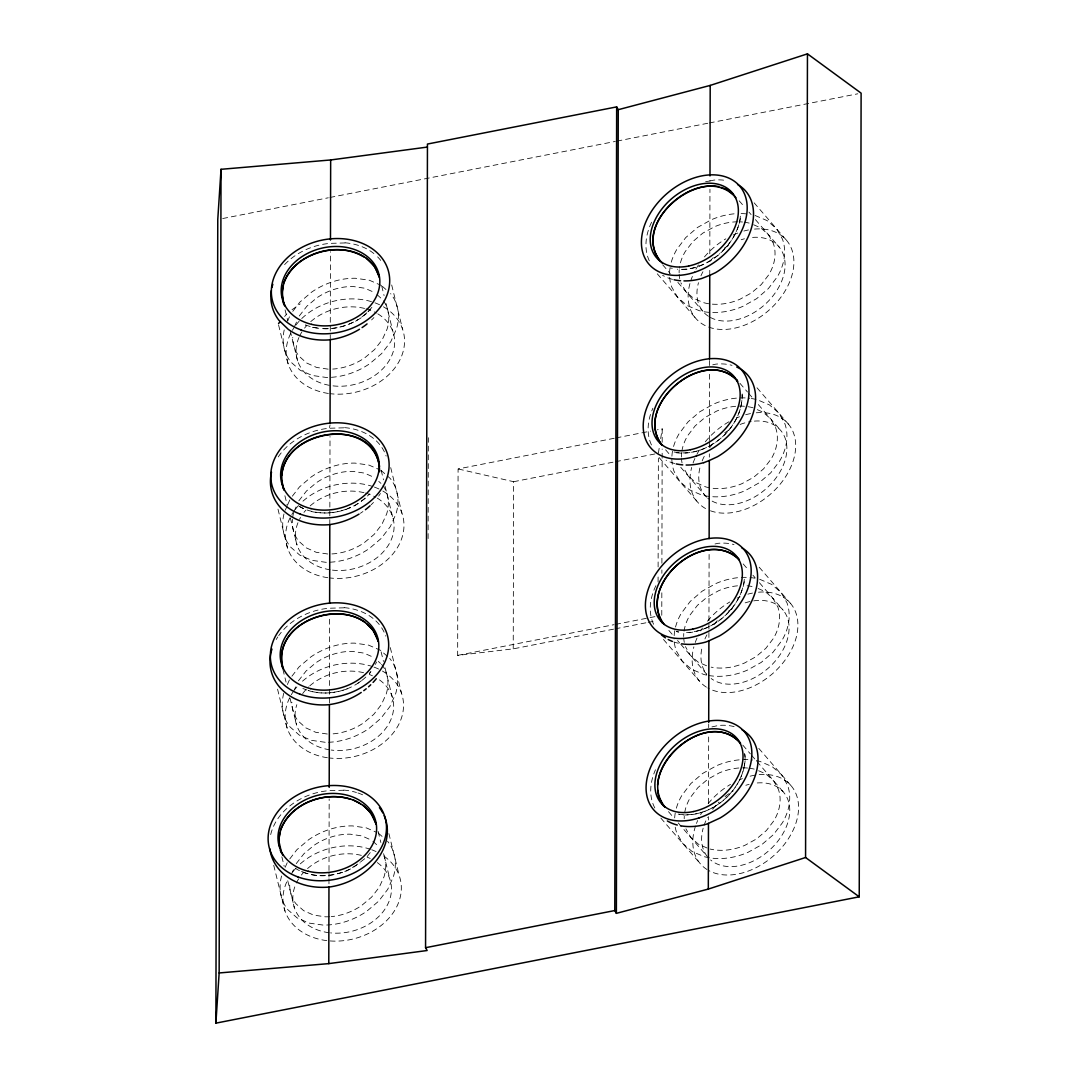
<?xml version="1.0" encoding="UTF-8"?>
<svg xmlns="http://www.w3.org/2000/svg" width="1077" height="1077" viewBox="0 0 1077 1077"><rect width="100%" height="100%" fill="white"/><g stroke="black" fill="none" stroke-linecap="round" stroke-linejoin="round"><path stroke-width="0.75" stroke-dasharray="5 3.75" d="M328.97 883.759L328.983 878.778M328.983 877.109L328.997 872.128M328.997 870.458L329.172 798.999M329.387 702.985L329.589 616.569M329.804 524.634L330.02 436.548M278.243 456.917A59.854 47.711 -13.9 0 1 329.427 428.229L330.047 424.89M330.249 339.793L330.451 251.681M428.107 538.594L428.35 437.72M613.58 629.156L513.231 648.866L457.658 655.381L458.088 468.939L614.469 438.231M513.231 648.866L513.621 481.702L458.088 468.939M658.074 581.997L658.101 575.306M658.114 566.946L658.37 458.29M661.776 615.304L661.83 591.785M661.87 573.314L661.884 569.948M661.897 563.231L662.167 449.015M662.18 442.284L662.207 428.848L657.266 429.817M708.478 820.014L708.491 816.649M708.518 803.213L708.679 734.339M708.693 727.621L708.706 724.283M708.908 637.476L708.922 630.772M708.922 629.089L708.935 622.385M708.949 620.715L709.11 551.989M709.326 457.16L709.339 453.834M709.353 447.17L709.366 442.162M709.366 440.506L709.528 372.198M709.541 365.534L709.555 360.526M709.756 275.335L709.77 268.712M709.81 253.809L709.958 189.256M705.637 181.676L709.972 180.976L709.985 177.624M740.33 216.167C739.28 231.138 730.233 244.291 719.328 254.078M744.315 579.291C741.38 606.943 716.07 629.278 689.065 632.711M744.234 767.039C737.691 795.216 708.478 818.237 679.129 814.616M744.422 765.707L745.365 759.177L744.49 753.375M658.384 453.282L659.663 445.138M660.672 438.622L662.207 428.848M740.343 218.604C734.931 247.145 706.714 271.431 677.271 269.21M744.328 581.728C739.199 608.747 714.118 631.243 686.547 632.589M287.586 321.067L289.484 316.8M285.257 510.175L287.155 505.907M287.788 504.494L290.332 498.799M287.371 684.514L289.901 678.82M285.176 867.295L287.707 861.6M294.425 326.627L297.198 320.542M293.994 511.467L296.767 505.382M293.577 691.488L296.337 685.403M291.382 874.268L294.156 868.183M375.361 664.415L376.6 661.938M369.371 673.879L370.905 671.631L368.926 673.825M367.163 856.552L370.555 852.203M292.782 311.334L299.877 302.112L311.778 292.015A61.631 47.078 -29.4 0 1 355.491 278.27L369.411 280.249L381.379 285.459M292.352 496.174L299.446 486.952L311.347 476.855A61.631 47.078 -29.4 0 1 355.06 463.11L368.98 465.089L379.441 469.653M291.934 676.194L299.016 666.973L310.93 656.876A61.631 47.078 -29.4 0 1 354.629 643.131L368.549 645.11L380.518 650.32L387.41 656.405M289.74 858.975L296.835 849.753L308.736 839.656A61.631 47.078 -29.4 0 1 352.448 825.911L366.355 827.89L376.829 832.454M299.271 315.978L306.945 306.137L316.921 297.777A51.359 39.23 -29.4 0 1 353.377 286.536L364.941 288.259L374.863 292.688M298.841 500.818L306.514 490.977L316.49 482.617A51.359 39.23 -29.4 0 1 352.946 471.389L364.511 473.113L374.419 477.528M298.423 680.839L306.083 670.998L316.059 662.638A51.359 39.23 -29.4 0 1 352.529 651.41L364.093 653.133L374.002 657.549M296.229 863.619L303.902 853.778L313.878 845.418A51.359 39.23 -29.4 0 1 350.335 834.19L361.899 835.914L371.807 840.329M284.624 316.49L286.819 313.945M371.902 307.362L365.857 314.107L359.597 318.482M364.74 858.706L352.367 868.21L343.603 871.858L346.902 870.849L360.216 862.758M363.434 315.803L366.826 312.774M367.957 311.765L370.38 309.611M365.116 498.032C351.062 511.036 330.329 515.425 311.791 511.629M367.378 496.012L369.801 493.858M365.83 677.043C350.914 691.151 328.054 696.617 308.412 690.559C321.66 694.988 336.253 693.036 349.123 688.176M292.002 309.759L300.16 303.929M355.585 321.269L358.318 319.371M365.278 498.368L355.006 505.517L347.723 508.546M357.308 683.639L362.424 680.072M718.521 254.886C707.239 263.623 693.238 270.758 678.591 269.277M361.266 317.728C349.581 325.294 335.499 329.845 321.511 328.498M352.758 322.44C337.68 329.872 319.384 331.043 303.862 324.231L306.272 325.51M346.242 509.165C330.895 514.968 312.411 514.456 298.235 505.8M342.553 872.303C331.447 876.045 318.994 877.041 307.672 873.595M342.055 872.343C327.071 877.607 309.247 877.001 295.596 868.493M709.972 180.976L713.876 180.115A59.868 42.218 -42.9 0 1 726.598 180.573M712.745 364.834L715.936 364.12A59.868 42.218 -42.9 0 1 732.01 365.359M715.007 543.979L717.942 543.333A59.868 42.218 -42.9 0 1 734.016 544.572M711.924 726.908L718.386 725.481A59.868 42.218 -42.9 0 1 734.46 726.719M222.71 218.523L328.283 197.791M329.939 197.468L615.33 141.424M616.973 141.1L707.71 123.276M709.353 122.953L857.817 93.793M616.125 437.908L650.683 431.11M513.621 481.702L613.971 462.006M615.613 461.683L655.085 453.929M457.658 655.381L614.038 624.673M615.681 624.35L655.193 616.596M615.223 628.833L646.469 622.694M648.125 622.371L656.351 620.756M345.017 242.944L329.858 243.375A59.868 47.711 -13.9 0 0 284.57 264.646M330.033 428.229L344.586 427.784M344.155 607.805L328.997 608.236A59.854 47.711 -13.9 0 0 278.701 635.659M343.738 790.235L328.579 790.68A59.854 47.711 -13.9 0 0 270.664 834.662M676.248 452.771C708.666 456.729 742.713 427.65 742.107 394.761M312.37 327.381L318.415 328.122M325.187 742.282L311.266 740.316L299.298 735.106L290.103 726.988A59.02 45.072 -29.4 0 1 283.749 693.225M328.148 369.155L316.584 367.432L306.676 363.016L299.083 356.191A49.179 37.56 -29.4 0 1 292.742 337.37M327.718 553.995L316.153 552.272L306.231 547.856L298.639 541.044A49.179 37.56 -29.4 0 1 292.459 519.181M327.287 734.016L315.723 732.293L305.814 727.877L298.221 721.052A49.179 37.56 -29.4 0 1 291.88 702.231M669.934 267.85L672.304 268.281M674.094 451.99C707.939 458.869 744.557 426.492 742.093 392.028M678.779 631.876L676.289 631.405L678.443 632.199M678.214 814.064C711.682 819.893 747.398 787.933 744.961 753.887M306.205 873.232L300.645 871.172M302.866 688.499L307.026 690.047M755.071 215.481L767.134 220.623L776.463 228.674L782.427 239.054A59.087 45.14 -29.4 0 1 777.379 276.695L768.413 288.542L756.646 298.666L742.861 306.353A61.47 46.957 -29.4 0 1 699.094 310.634L687.032 305.491L677.702 297.44L671.738 287.061A59.087 45.14 -29.4 0 1 669.544 275.039M759.622 579.251L771.684 584.407L781.013 592.444L786.991 602.837A59.087 45.14 -29.4 0 1 781.929 640.465L772.976 652.325L761.197 662.436L747.411 670.123A61.47 46.957 -29.4 0 1 708.141 675.414M753.563 224.743L760.712 227.853L768.413 234.624L773.299 243.321A49.246 37.614 -29.4 0 1 768.816 274.716L761.277 284.557L751.409 292.944L739.886 299.285A51.225 39.122 -29.4 0 1 703.456 302.624L693.453 298.262L685.753 291.49L680.866 282.793M757.306 409.65L763.014 412.154L770.728 418.913L775.615 427.623A49.246 37.614 -29.4 0 1 771.132 459.004L763.593 468.845L753.725 477.232L742.188 483.573A51.225 39.122 -29.4 0 1 705.758 486.912L695.769 482.55L688.055 475.778L683.168 467.081M758.127 588.513L765.262 591.636L772.976 598.395L777.863 607.105A49.246 37.614 -29.4 0 1 773.38 638.486L765.841 648.341L755.973 656.714L744.436 663.055A51.225 39.122 -29.4 0 1 711.183 667.148M706.579 665.774L698.017 662.032L690.303 655.26L685.416 646.563M758.639 770.755L765.787 773.878L773.488 780.637L778.375 789.347A49.246 37.614 -29.4 0 1 773.892 820.741L766.353 830.582L756.485 838.956L744.961 845.297A51.225 39.122 -29.4 0 1 710.093 849.039M707.104 848.016L698.529 844.274L690.828 837.502L685.941 828.805M299.5 506.473L303.283 508.479M382.523 286.469L385.97 289.511M380.935 470.299L390.143 478.403A59.02 45.072 -29.4 0 1 396.04 513.783L390.332 526.572L381.218 538.419L369.317 548.516A61.631 47.078 -29.4 0 1 325.604 562.275L311.684 560.296L299.716 555.086L290.521 546.981A59.02 45.072 -29.4 0 1 284.611 511.602M378.323 833.1L382.927 837.152M377.031 294.627L382.443 299.5M378.767 481.419L380.935 483.371M378.337 661.44L380.504 663.392M372.898 841.299L379.4 847.141M754.115 202.813L786.708 240.534M739.199 200.82L744.611 207.094M748.946 212.102L751.113 214.606M755.435 219.614L779.263 247.171M662.718 264.834L670.298 273.612M677.877 282.376L702.769 311.186M756.996 387.774L788.512 424.23M657.293 273.827L695.325 317.823M739.912 383.277L747.492 392.041M748.582 393.293L753.994 399.554M758.316 404.562L781.054 430.867M665.599 449.796L671.011 456.056M680.758 467.324L704.573 494.882M759.191 567.189L790.706 603.645M659.084 457.523L697.115 501.519M743.197 563.944L748.609 570.204M752.944 575.212L755.098 577.73M759.433 582.738L783.248 610.296M668.871 630.462L673.206 635.47M677.541 640.492L679.695 642.996M680.785 644.248L706.768 674.31A49.879 34.801 -40.8 0 1 702.487 645.796M758.787 748.367L791.38 786.075M663.459 639.455L699.31 680.947M742.793 745.122L750.373 753.887M751.45 755.139L755.785 760.147M756.862 761.399L783.935 792.712M668.467 811.641L673.879 817.901M678.214 822.909L706.364 855.475M660.874 818.116L699.996 863.377M391.691 284.988L402.529 329.024M381.729 286.024L384.085 295.583M386.037 303.552L393.092 332.228M390.709 467.606L401.95 513.285M381.15 470.286L383.506 479.83M385.068 486.212L392.513 516.475M390.291 647.614L401.533 693.292M381.123 651.895L383.479 661.453M385.041 667.821L392.095 696.496M285.082 309.893L287.828 321.04M290.184 330.599L297.629 360.862M278.566 324.904L288.192 364.053M388.878 833.558L399.311 875.978M378.121 831.377L380.868 842.537M383.614 853.684L389.874 879.169M284.893 495.73L287.249 505.288M290.386 518.024L297.05 545.11M277.987 509.152L287.613 548.301M282.914 669.382L286.051 682.118M289.969 698.044L296.619 725.131M277.556 689.172L287.196 728.321M281.864 856.834L284.22 866.393M287.747 880.73L294.411 907.803M273.733 865.316L284.974 910.994M276.21 639.536A59.854 47.711 -13.9 0 1 277.826 636.938M373.907 317.567A59.908 47.051 -21 0 1 371.592 319.923M345.057 242.796A59.908 47.051 -21 0 1 376.438 255.747M377.596 256.865A59.908 47.051 -21 0 1 380.706 260.419M380.423 493.495A59.908 47.051 -21 0 1 378.66 496.107M373.477 502.42A59.908 47.051 -21 0 1 371.161 504.763M362.922 511.548A59.908 47.051 -21 0 1 360.364 513.285M344.627 427.636A59.908 47.051 -21 0 1 386.145 456.083M344.209 607.657A59.908 47.051 -21 0 1 379.858 625.279M381.662 627.797A59.908 47.051 -21 0 1 385.728 636.103M343.778 790.087A59.908 47.051 -21 0 1 356.46 792.497M357.941 792.968A59.908 47.051 -21 0 1 365.009 795.943M678.375 643.225A59.908 44.022 -37.1 0 1 673.825 641.946M653.604 624.283A59.908 44.022 -37.1 0 1 657.132 583.263M654.816 807.965A59.908 44.022 -37.1 0 1 655.476 769.772M674.714 463.527A59.908 44.022 -37.1 0 1 666.071 460.175M651.477 444.963A59.908 44.022 -37.1 0 1 652.877 408.25M672.546 279.387A59.908 44.022 -37.1 0 1 662.597 275.308M649.31 260.822A59.908 44.022 -37.1 0 1 652.837 219.789M383.439 300.833A49.179 37.56 -29.4 0 1 387.101 329.064L382.254 339.713L374.581 349.554L364.605 357.914A51.359 39.23 -29.4 0 1 332.739 369.074M284.207 329.979A59.02 45.072 -29.4 0 0 290.952 362.128L300.16 370.232L312.115 375.456L326.035 377.421A61.631 47.078 -29.4 0 0 369.748 363.676L381.648 353.579L390.763 341.732L396.471 328.943A59.02 45.072 -29.4 0 0 390.574 293.563M383.008 485.673A49.179 37.56 -29.4 0 1 386.67 513.904L381.823 524.553L374.15 534.394L364.174 542.754A51.359 39.23 -29.4 0 1 330.76 553.982M292.634 517.647A49.179 37.56 -29.4 0 1 293.563 513.002M381.595 664.361A49.179 37.56 -29.4 0 1 386.239 693.925L381.393 704.573L373.732 714.414L363.757 722.775A51.359 39.23 -29.4 0 1 331.891 733.935M328.431 742.268A61.631 47.078 -29.4 0 0 368.886 728.537L380.8 718.44L389.914 706.593L395.622 693.803A59.02 45.072 -29.4 0 0 389.712 658.424M384.152 855.892A49.179 37.56 -29.4 0 1 384.058 876.705L379.212 887.354L371.538 897.195L361.562 905.555A51.359 39.23 -29.4 0 1 331.258 916.608M329.697 916.715A51.359 39.23 -29.4 0 1 325.106 916.796L313.542 915.073L303.62 910.657L296.027 903.832A49.179 37.56 -29.4 0 1 289.848 881.982M281.555 876.005A59.02 45.072 -29.4 0 0 287.909 909.769L297.104 917.887L309.072 923.097L322.992 925.062A61.631 47.078 -29.4 0 0 366.705 911.317L378.606 901.22L387.72 889.373L393.428 876.584A59.02 45.072 -29.4 0 0 387.532 841.204M737.503 585.821A51.225 39.122 -29.4 0 0 718.844 590.613L707.32 596.954L697.438 605.328L689.913 615.169A49.246 37.614 -29.4 0 0 683.935 631.97M747.088 585.78A51.225 39.122 -29.4 0 1 753.698 586.857M684.285 642.39A49.246 37.614 -29.4 0 1 683.733 638.001M683.68 636.52A49.246 37.614 -29.4 0 1 683.787 633.505M706.62 675.117A61.47 46.957 -29.4 0 1 703.658 674.417L691.596 669.261L682.266 661.211L676.289 650.831A59.087 45.14 -29.4 0 1 674.094 638.809M674.162 635.659A59.087 45.14 -29.4 0 1 681.351 613.19L690.303 601.343L702.083 591.233L715.868 583.546A61.47 46.957 -29.4 0 1 758.154 578.874M747.6 768.036A51.225 39.122 -29.4 0 0 719.355 772.855L707.831 779.196L697.963 787.57L690.424 797.411A49.246 37.614 -29.4 0 0 684.205 818.762M749.296 768.211A51.225 39.122 -29.4 0 1 755.785 769.503M675.225 827.217A59.087 45.14 -29.4 0 0 676.814 833.073L682.778 843.466L692.107 851.503L704.17 856.659A61.47 46.957 -29.4 0 0 747.936 852.365L761.722 844.678L773.488 834.567L782.454 822.72A59.087 45.14 -29.4 0 0 787.502 785.079L781.539 774.686L772.209 766.649L760.147 761.493A61.47 46.957 -29.4 0 0 754.115 760.227M674.673 817.901A59.087 45.14 -29.4 0 1 675.548 811.439M676.343 808.208A59.087 45.14 -29.4 0 1 681.862 795.432L690.828 783.585L702.594 773.474L716.38 765.787A61.47 46.957 -29.4 0 1 752.554 760.012M753.025 407.779A51.225 39.122 -29.4 0 0 716.595 411.131L705.058 417.472L695.19 425.846L687.664 435.687A49.246 37.614 -29.4 0 0 681.916 450.94M682.037 462.908A49.246 37.614 -29.4 0 1 681.485 458.519M681.431 457.025A49.246 37.614 -29.4 0 1 681.687 452.488M671.846 459.327A59.087 45.14 -29.4 0 0 674.04 471.349L680.018 481.729L689.347 489.779L701.41 494.922A61.47 46.957 -29.4 0 0 745.163 490.641L758.948 482.954L770.728 472.843L779.681 460.983A59.087 45.14 -29.4 0 0 784.743 423.342L778.765 412.962L769.436 404.912L757.373 399.769A61.47 46.957 -29.4 0 0 751.342 398.503M671.913 456.177A59.087 45.14 -29.4 0 1 672.775 449.715M673.569 446.484A59.087 45.14 -29.4 0 1 679.102 433.708L688.055 421.861L699.835 411.751L713.62 404.063A61.47 46.957 -29.4 0 1 749.78 398.288M737.597 221.808A51.225 39.122 -29.4 0 0 714.28 226.83L702.756 233.17L692.888 241.558L685.349 251.399A49.246 37.614 -29.4 0 0 679.385 268.2M739.105 221.822A51.225 39.122 -29.4 0 1 742.524 222.01M744.22 222.199A51.225 39.122 -29.4 0 1 749.148 223.087M679.722 278.62A49.246 37.614 -29.4 0 1 679.17 274.218M679.129 272.737A49.246 37.614 -29.4 0 1 679.224 269.735M669.544 273.464A59.087 45.14 -29.4 0 1 670.473 265.427M671.267 262.196A59.087 45.14 -29.4 0 1 676.787 249.42L685.753 237.573L697.519 227.449L711.305 219.762A61.47 46.957 -29.4 0 1 736.197 213.677M741.097 213.569A61.47 46.957 -29.4 0 1 747.478 214M752.581 237.411A49.879 34.801 -40.8 0 1 779.102 286.617A49.879 34.801 -40.8 0 1 709.743 317.096M708.424 316.288A49.879 34.801 -40.8 0 1 698.488 282.672M700.952 275.82A49.879 34.801 -40.8 0 1 702.931 271.741M709.972 261.321A49.879 34.801 -40.8 0 1 715.491 255.37M724.309 248.168A49.879 34.801 -40.8 0 1 729.762 244.748M741.178 239.74A49.879 34.801 -40.8 0 1 744.463 238.784M754.506 229.091A59.854 41.761 -40.8 0 1 791.433 277.045A59.854 41.761 -40.8 0 1 722.64 329.481A59.854 41.761 -40.8 0 1 692.39 276.426M695.904 269.196A59.854 41.761 -40.8 0 1 698.475 264.929M704.466 256.905A59.854 41.761 -40.8 0 1 725.817 238.852M733.154 234.988A59.854 41.761 -40.8 0 1 740.814 231.972M743.87 231.043A59.854 41.761 -40.8 0 1 748.488 229.953M754.371 421.107A49.879 34.801 -40.8 0 1 779.358 472.991A49.879 34.801 -40.8 0 1 707.751 498.139M706.62 497.116A49.879 34.801 -40.8 0 1 700.292 466.368M702.164 460.889A49.879 34.801 -40.8 0 1 704.735 455.436M709.797 447.52A49.879 34.801 -40.8 0 1 714.98 441.395M724.767 432.806A49.879 34.801 -40.8 0 1 731.566 428.444M740.101 424.446A49.879 34.801 -40.8 0 1 751.181 421.484M756.31 412.787A59.854 41.761 -40.8 0 1 789.656 469.572A59.854 41.761 -40.8 0 1 708.464 509.986M705.57 508.546A59.854 41.761 -40.8 0 1 691.69 467.445M693.049 463.07A59.854 41.761 -40.8 0 1 696.186 455.759M696.913 454.319A59.854 41.761 -40.8 0 1 699.377 450.038M705.287 441.785A59.854 41.761 -40.8 0 1 728.941 421.78M736.48 418.011A59.854 41.761 -40.8 0 1 739.549 416.759M745.674 414.739A59.854 41.761 -40.8 0 1 753.321 413.137M757.252 782.952A49.879 34.801 -40.8 0 1 782.239 834.837A49.879 34.801 -40.8 0 1 710.632 859.984M707.441 856.727A49.879 34.801 -40.8 0 1 703.16 828.213M704.008 825.494A49.879 34.801 -40.8 0 1 707.602 817.295M712.664 809.379A49.879 34.801 -40.8 0 1 718.992 802.069M725.05 796.63A49.879 34.801 -40.8 0 1 733.06 791.097M745.849 785.281A49.879 34.801 -40.8 0 1 749.134 784.339M759.177 774.632A59.854 41.761 -40.8 0 1 791.582 833.275A59.854 41.761 -40.8 0 1 708.437 870.391M707.064 869.57A59.854 41.761 -40.8 0 1 695.93 824.915M696.469 823.447A59.854 41.761 -40.8 0 1 697.681 820.512M700.575 814.737A59.854 41.761 -40.8 0 1 702.244 811.896M708.154 803.63A59.854 41.761 -40.8 0 1 730.489 784.393M739.347 779.856A59.854 41.761 -40.8 0 1 742.43 778.604M750.09 776.194A59.854 41.761 -40.8 0 1 756.202 774.982M745.176 602.851A49.879 34.801 -40.8 0 1 784.877 646.106A49.879 34.801 -40.8 0 1 711.157 678.523M704.937 638.93A49.879 34.801 -40.8 0 1 706.929 634.865M713.97 624.445A49.879 34.801 -40.8 0 1 718.305 619.638M728.294 611.292A49.879 34.801 -40.8 0 1 733.76 607.872M758.504 592.202A59.854 41.761 -40.8 0 1 790.908 650.858A59.854 41.761 -40.8 0 1 707.764 687.961M706.391 687.153A59.854 41.761 -40.8 0 1 693.884 646.86M695.244 642.498A59.854 41.761 -40.8 0 1 697.007 638.082M700.71 630.893A59.854 41.761 -40.8 0 1 702.473 628.053M707.481 621.2A59.854 41.761 -40.8 0 1 729.816 601.962M737.139 598.112A59.854 41.761 -40.8 0 1 740.209 596.779M747.869 594.167A59.854 41.761 -40.8 0 1 752.473 593.077M377.287 862.569A49.879 39.014 -13.8 0 1 385.068 908.961A49.879 39.014 -13.8 0 1 330.572 932.897M329.024 932.722A49.879 39.014 -13.8 0 1 295.717 884.459M296.363 883.019A49.879 39.014 -13.8 0 1 298.719 878.778M301.331 875.089A49.879 39.014 -13.8 0 1 303.243 872.814M307.537 868.574A49.879 39.014 -13.8 0 1 361.36 855.38M367.122 857.171A49.879 39.014 -13.8 0 1 370.219 858.477M384.004 856.161A59.854 46.809 -13.8 0 1 393.778 911.869A59.854 46.809 -13.8 0 1 328.31 940.786M326.816 940.625A59.854 46.809 -13.8 0 1 287.465 880.407M292.688 872.033A59.854 46.809 -13.8 0 1 297.952 866.07M300.308 863.862A59.854 46.809 -13.8 0 1 370.259 849.241M371.74 849.766A59.854 46.809 -13.8 0 1 376.088 851.584M379.494 679.897A49.879 39.014 -13.8 0 1 386.885 726.881A49.879 39.014 -13.8 0 1 331.231 750.05M329.697 749.821A49.879 39.014 -13.8 0 1 296.821 704.695M302.664 693.575A49.879 39.014 -13.8 0 1 308.628 686.911M309.759 685.887A49.879 39.014 -13.8 0 1 363.582 672.708M369.344 674.498A49.879 39.014 -13.8 0 1 372.44 675.791M382.416 671.052A59.854 46.809 -13.8 0 1 396.848 727.837A59.854 46.809 -13.8 0 1 329.037 757.939M327.395 757.723A59.854 46.809 -13.8 0 1 290.467 696.227M291.288 694.746A59.854 46.809 -13.8 0 1 293.106 691.851M294.91 689.361A59.854 46.809 -13.8 0 1 296.889 686.911M302.516 681.189A59.854 46.809 -13.8 0 1 372.467 666.569M373.961 667.094A59.854 46.809 -13.8 0 1 381.083 670.298M377.246 498.099A49.879 39.014 -13.8 0 1 388.205 545.487A49.879 39.014 -13.8 0 1 331.662 570.029M330.114 569.8A49.879 39.014 -13.8 0 1 300.51 517.472M303.97 512.396A49.879 39.014 -13.8 0 1 305.881 510.121M310.176 505.88A49.879 39.014 -13.8 0 1 363.999 492.687M365.48 493.078A49.879 39.014 -13.8 0 1 375.833 497.278M382.847 491.031A59.854 46.809 -13.8 0 1 397.278 547.83A59.854 46.809 -13.8 0 1 329.454 577.918M327.812 577.703A59.854 46.809 -13.8 0 1 293.536 511.831M295.327 509.34A59.854 46.809 -13.8 0 1 300.591 503.376M302.947 501.168A59.854 46.809 -13.8 0 1 372.898 486.548M374.379 487.073A59.854 46.809 -13.8 0 1 381.5 490.277M377.825 313.851A49.879 39.014 -13.8 0 1 386.239 364.834A49.879 39.014 -13.8 0 1 323.073 383.789A49.879 39.014 -13.8 0 1 298.935 337.518M299.581 336.078A49.879 39.014 -13.8 0 1 301.937 331.837M304.549 328.148A49.879 39.014 -13.8 0 1 306.46 325.873M310.755 321.619A49.879 39.014 -13.8 0 1 364.578 308.439M366.059 308.83A49.879 39.014 -13.8 0 1 376.411 313.03M383.425 306.783A59.854 46.809 -13.8 0 1 397.857 363.568A59.854 46.809 -13.8 0 1 330.033 393.67M328.391 393.455A59.854 46.809 -13.8 0 1 294.115 327.583M295.906 325.092A59.854 46.809 -13.8 0 1 373.477 302.3M374.958 302.825A59.854 46.809 -13.8 0 1 382.079 306.03"/><path stroke-width="1.5" d="M279.131 845.795C274.285 795.93 360.472 776.046 376.142 824.215L370.932 812.731L363.178 805.219M379.575 471.659C379.144 408.412 263.892 432.348 284.22 490.183L282.941 487.76M859.231 896.818L805.569 857.507L708.316 889.077L616.367 913.35L618.252 109.692L710.201 85.42L807.454 53.85L861.115 93.147L859.231 896.818L215.885 1023.15L217.769 219.493L221.027 169.304L330.666 159.961L427.354 147.078M215.885 1023.15L219.143 972.962L221.027 169.304M219.143 972.962L328.781 963.619L328.956 887.085A59.908 47.051 -21 0 0 384.179 815.679M329.199 787.381L329.387 704.654A59.854 47.711 -13.9 0 1 271.956 649.094M329.629 603.241L329.804 524.634A59.854 47.711 -13.9 0 1 271.512 472.211M330.047 423.221L330.249 339.793A59.827 47.684 -13.9 0 1 288.326 329.414L278.876 320.273A59.827 47.684 -13.9 0 1 271.35 290.602M330.477 240.05L330.666 159.961M328.781 963.619L427.138 950.52L425.563 947.706L427.448 144.049L616.663 106.892L618.252 109.692M616.367 913.35L614.792 910.55L616.663 106.892M708.316 889.077L708.464 823.366L719.961 818.062A59.868 42.218 -42.9 0 0 742.107 729.856M708.706 722.613L708.895 640.828L719.53 635.915A59.868 42.218 -42.9 0 0 741.663 547.708M709.137 538.635L709.326 460.498L717.524 456.702A59.868 42.218 -42.9 0 0 754.452 408.277A59.868 42.218 -42.9 0 0 736.749 367.055M709.555 358.856L709.756 275.335L715.451 272.696A59.868 42.218 -42.9 0 0 737.597 184.49M709.985 175.941L710.201 85.42M805.569 857.507L807.454 53.85M657.603 785.025C659.811 750.157 712.611 711.749 740.572 743.278C707.804 705.704 634.528 768.251 664.899 806.942L663.055 805.381L658.693 797.276L657.616 790.141M283.238 285.822L281.932 293.442L283.52 303.512L284.799 305.922C266.45 253.095 363.528 225.591 379.36 277.26L375.294 267.931M281.784 475.24C286.253 428.175 371.296 416.368 379.575 466.529M280.02 832.777L278.714 840.383L281.582 852.876M283.709 283.076C295.394 253.041 336.495 240.508 363.703 256.851M280.491 830.03C290.736 803.604 323.598 790.908 349.877 799.053M278.553 323.504L280.222 321.579M709.756 275.335L701.571 278.553A59.908 44.022 -37.1 0 1 683.949 280.909M703.739 462.693L709.326 460.498M708.895 640.828L705.866 642.027A59.908 44.022 -37.1 0 1 681.553 643.817M708.464 823.366L706.337 824.215A59.908 44.022 -37.1 0 1 680.422 825.736M425.563 947.706L614.792 910.55M718.803 186.577C682.36 179.859 631.418 230.788 662.543 263.367M720.957 187.358L727.904 189.902L733.02 194.25M365.386 622.546C333.641 599.297 272.723 624.889 282.524 667.78M353.014 799.834L360.485 803.792M734.824 377.946C699.35 348.423 633.007 407.429 662.032 445.097C631.66 406.406 704.937 343.846 737.705 381.433L736.668 379.508M738.862 558.936C703.523 527.178 638.419 582.59 662.382 622.95M366.395 258.278L374.15 265.777M367.23 624.323L373.154 630.045L378.364 641.542C362.518 590.371 267.446 616.798 283.386 668.992M735.901 197.737C703.133 160.15 629.857 222.71 660.241 261.401M738.93 559.69C704.52 525.213 634.891 585.471 664.226 624.525M280.303 850.467L282.793 855.138M281.77 480.369L282.564 485.377M271.969 287.411A59.827 47.684 -13.9 0 1 272.831 284.274M328.956 887.071A59.854 47.711 -13.9 0 1 269.869 848.864M367.055 323.921A59.908 47.051 -21 0 1 362.087 327.583M359.489 329.252A59.908 47.051 -21 0 1 330.262 339.699M370.071 505.786A59.908 47.051 -21 0 1 365.413 509.717M359.058 514.092A59.908 47.051 -21 0 1 329.831 524.553M376.29 678.712A59.908 47.051 -21 0 1 373.059 682.428M370.744 684.784A59.908 47.051 -21 0 1 368.536 686.816M366.207 688.782A59.908 47.051 -21 0 1 363.757 690.667M361.226 692.444A59.908 47.051 -21 0 1 329.414 704.573M379.427 807.71A59.908 47.051 -21 0 1 382.82 812.906M672.358 641.407A59.908 44.022 -37.1 0 1 668.198 639.496M665.465 637.88A59.908 44.022 -37.1 0 1 661.453 634.824M677.312 825.049A59.908 44.022 -37.1 0 1 667.363 820.957M703.739 462.639A59.908 44.022 -37.1 0 1 686.13 465.035M682.737 464.874A59.908 44.022 -37.1 0 1 676.262 463.904M680.556 280.734A59.908 44.022 -37.1 0 1 674.081 279.764M694.49 272.319A59.854 41.761 -40.8 0 0 739.993 186.469A59.854 41.761 -40.8 0 0 648.394 216.571A59.854 41.761 -40.8 0 0 694.49 272.319M688.701 266.006A49.879 34.801 -40.8 0 0 734.945 196.687A49.879 34.801 -40.8 0 0 659.232 212.654A49.879 34.801 -40.8 0 0 688.701 266.006M696.294 456.015A59.854 41.761 -40.8 0 0 741.784 370.165A59.854 41.761 -40.8 0 0 650.198 400.267A59.854 41.761 -40.8 0 0 696.294 456.015M690.505 449.701A49.879 34.801 -40.8 0 0 736.735 380.383A49.879 34.801 -40.8 0 0 661.022 396.363A49.879 34.801 -40.8 0 0 690.505 449.701M699.161 817.874A59.854 41.761 -40.8 0 0 744.651 732.023A59.854 41.761 -40.8 0 0 653.066 762.112A59.854 41.761 -40.8 0 0 699.161 817.874M693.373 811.56A49.879 34.801 -40.8 0 0 739.603 742.241A49.879 34.801 -40.8 0 0 663.903 758.208A49.879 34.801 -40.8 0 0 693.373 811.56M698.488 635.443A59.854 41.761 -40.8 0 0 743.978 549.593A59.854 41.761 -40.8 0 0 652.393 579.682A59.854 41.761 -40.8 0 0 698.488 635.443M692.699 629.13A49.879 34.801 -40.8 0 0 738.93 559.811A49.879 34.801 -40.8 0 0 663.23 575.778A49.879 34.801 -40.8 0 0 692.699 629.13M297.696 876.84A59.854 46.809 -13.8 0 0 386.481 827.674A59.854 46.809 -13.8 0 0 297.71 794.853A59.854 46.809 -13.8 0 0 297.696 876.84M308.412 871.306A49.879 39.014 -13.8 0 0 376.196 823.474A49.879 39.014 -13.8 0 0 297.279 804.586A49.879 39.014 -13.8 0 0 308.412 871.306M299.904 694.167A59.854 46.809 -13.8 0 0 388.689 645.002A59.854 46.809 -13.8 0 0 299.931 612.18A59.854 46.809 -13.8 0 0 299.904 694.167M310.634 688.634A49.879 39.014 -13.8 0 0 378.404 640.802A49.879 39.014 -13.8 0 0 299.487 621.914A49.879 39.014 -13.8 0 0 310.634 688.634M300.335 514.146A59.854 46.809 -13.8 0 0 389.12 464.981A59.854 46.809 -13.8 0 0 300.348 432.16A59.854 46.809 -13.8 0 0 300.335 514.146M311.051 508.613A49.879 39.014 -13.8 0 0 378.835 460.781A49.879 39.014 -13.8 0 0 299.918 441.893A49.879 39.014 -13.8 0 0 311.051 508.613M300.914 329.899A59.854 46.809 -13.8 0 0 389.699 280.734A59.854 46.809 -13.8 0 0 300.927 247.912A59.854 46.809 -13.8 0 0 300.914 329.899M311.63 324.365A49.879 39.014 -13.8 0 0 379.414 276.533A49.879 39.014 -13.8 0 0 300.496 257.645A49.879 39.014 -13.8 0 0 311.63 324.365"/></g></svg>
